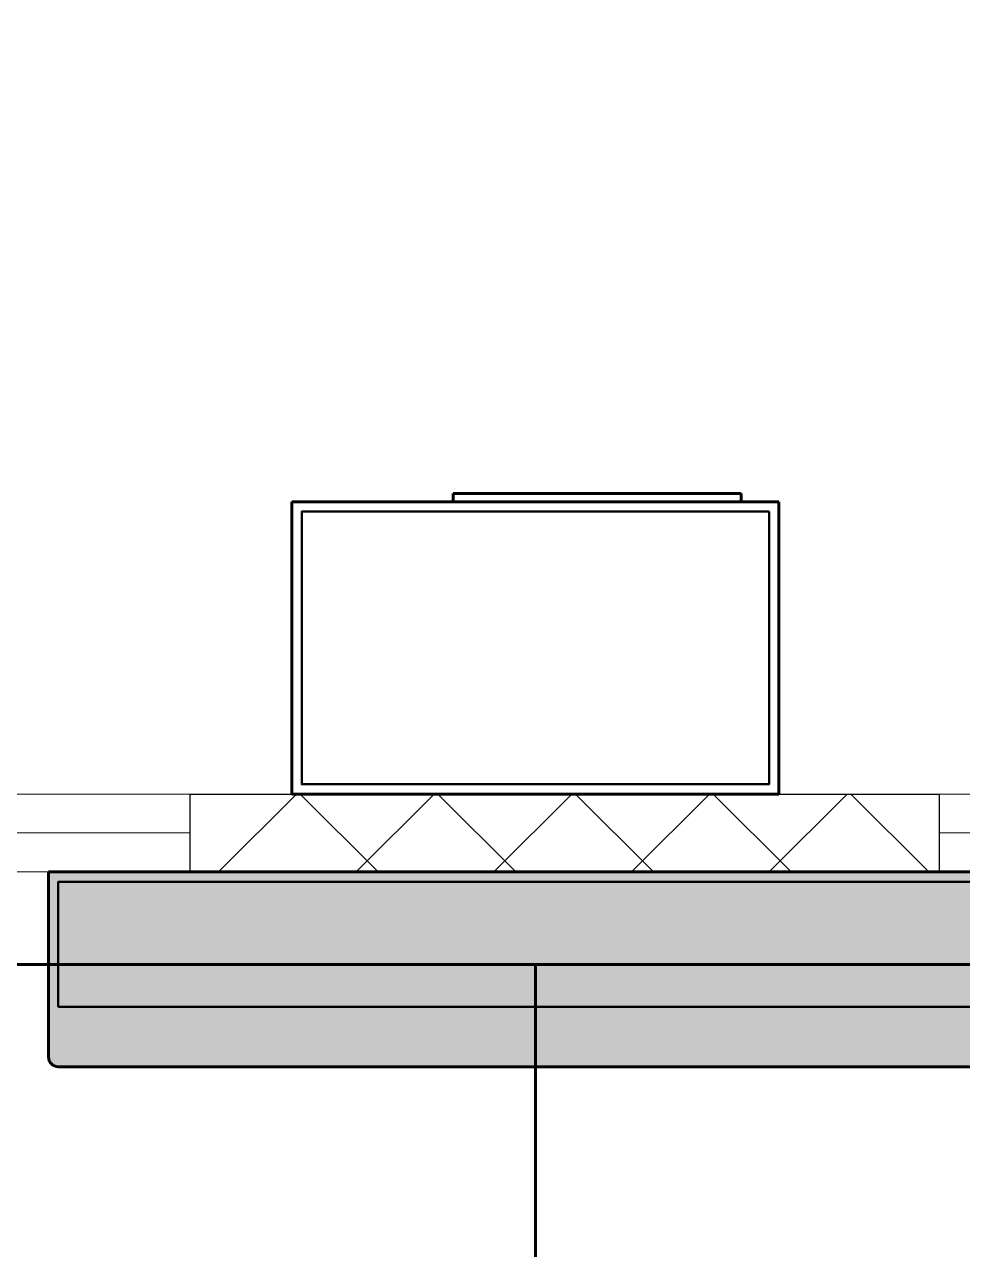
# Model space of a CAD drawing. Header units: millimetres. Extents: x 0 to 1680, y 0 to 594.
# Drawn here: x 551.92 to 571.19, y 519.82 to 544.98 of the extents above; entities that cross this region are included whole.
import ezdxf

# ---------------------------------------------------------------- set-up
doc = ezdxf.new("R2010")
doc.units = ezdxf.units.MM
for name, pattern in [('K5LT32792', [0]), ('K5LT32795', [0]), ('K5LT32796', [0]), ('K5LT_BASIC', [0]), ('K5LT_THIN_INCLUDED_TO_HATCHING', [0])]:
    doc.linetypes.add(name, pattern=pattern)
doc.layers.add('Системный слой', color=7, linetype='Continuous')

# ---------------------------------------------------------------- blocks, each defined once
blk = doc.blocks.new('U193')
at = {"layer": 'Системный слой', "color": 7, "linetype": 'K5LT32795', "lineweight": 13}
for p, q in [((555.908, 527.577), (557.508, 529.177)), ((559.186, 527.577), (557.586, 529.177)), ((558.736, 527.577), (560.336, 529.177)), ((562.015, 527.577), (560.415, 529.177)), ((561.565, 527.577), (563.165, 529.177)), ((564.843, 527.577), (563.243, 529.177)), ((564.393, 527.577), (565.993, 529.177)), ((567.672, 527.577), (566.072, 529.177)), ((567.221, 527.577), (568.821, 529.177)), ((570.5, 527.577), (568.9, 529.177))]:
    blk.add_line(p, q, dxfattribs=at)
blk = doc.blocks.new('U192')
at = {"layer": 'Системный слой', "color": 150, "linetype": 'K5LT_BASIC', "lineweight": 25, "true_color": 0x0080ff}
for p, q in [((555.318, 529.177), (570.718, 529.177)), ((570.718, 527.577), (555.318, 527.577))]:
    blk.add_line(p, q, dxfattribs=at)
at = {"layer": 'Системный слой'}
blk.add_blockref('U193', (0, 0), dxfattribs=at)
blk = doc.blocks.new('U256')
at = {"layer": 'Системный слой', "color": 5, "linetype": 'K5LT32792', "lineweight": 60, "true_color": 0x0000ff}
for p, q in [((592.418, 525.673), (562.418, 525.673)), ((562.418, 525.673), (562.418, 513.673)), ((592.418, 525.673), (592.418, 501.673)), ((562.418, 513.673), (575.418, 513.673)), ((580.418, 501.673), (580.418, 508.673)), ((592.418, 501.673), (580.418, 501.673))]:
    blk.add_line(p, q, dxfattribs=at)
blk.add_arc((575.418, 508.673), 5, 0, 90, dxfattribs=at)
blk = doc.blocks.new('U257')
at = {"layer": 'Системный слой', "color": 5, "linetype": 'K5LT32792', "lineweight": 60, "true_color": 0x0000ff}
for p, q in [((532.418, 525.673), (532.418, 501.673)), ((532.418, 525.673), (562.418, 525.673)), ((562.418, 525.673), (562.418, 513.673)), ((562.418, 513.673), (549.418, 513.673)), ((544.418, 501.673), (544.418, 508.673)), ((532.418, 501.673), (544.418, 501.673))]:
    blk.add_line(p, q, dxfattribs=at)
blk.add_arc((549.418, 508.673), 5, 90, 180, dxfattribs=at)
blk = doc.blocks.new('U263')
at = {"layer": 'Системный слой', "color": 5, "linetype": 'K5LT32792', "lineweight": 60, "true_color": 0x0000ff}
for p, q in [((557.418, 529.177), (557.418, 535.177)), ((557.418, 535.177), (567.418, 535.177)), ((567.418, 535.177), (567.418, 529.177)), ((567.418, 529.177), (557.418, 529.177))]:
    blk.add_line(p, q, dxfattribs=at)
blk = doc.blocks.new('U264')
at = {"layer": 'Системный слой', "color": 5, "linetype": 'K5LT32792', "lineweight": 60, "true_color": 0x0000ff}
for p, q in [((566.648, 535.347), (560.732, 535.347)), ((560.732, 535.347), (560.732, 535.177)), ((560.732, 535.177), (566.648, 535.177)), ((566.648, 535.177), (566.648, 535.347))]:
    blk.add_line(p, q, dxfattribs=at)
blk = doc.blocks.new('U262')
at = {"layer": 'Системный слой', "color": 5, "linetype": 'K5LT32796', "lineweight": 50, "true_color": 0x0000ff}
blk.add_lwpolyline([(567.218, 534.977), (567.218, 529.377), (557.618, 529.377), (557.618, 534.977)], close=True, dxfattribs=at)
at = {"layer": 'Системный слой'}
for name in ['U263', 'U264']:
    blk.add_blockref(name, (0, 0), dxfattribs=at)
blk = doc.blocks.new('U267')
at = {"layer": 'Системный слой', "color": 5, "linetype": 'K5LT32792', "lineweight": 60, "true_color": 0x0000ff}
for p, q in [((552.418, 523.777), (552.418, 527.577)), ((552.418, 527.577), (572.418, 527.577)), ((572.418, 527.577), (572.418, 523.777)), ((572.218, 523.577), (552.618, 523.577))]:
    blk.add_line(p, q, dxfattribs=at)
for centre, start, end in [((552.618, 523.777), 180, 270), ((572.218, 523.777), 270, 0)]:
    blk.add_arc(centre, 0.2, start, end, dxfattribs=at)
blk = doc.blocks.new('U266')
at = {"layer": 'Системный слой', "true_color": 0xffffff}
h = blk.add_hatch(color=7, dxfattribs=at)
h.paths.add_polyline_path([(552.618, 524.809), (572.218, 524.809), (572.218, 527.377), (552.618, 527.377)])
h.paths.add_polyline_path([(552.618, 523.577), (572.218, 523.577), (572.296, 523.593), (572.362, 523.638), (572.405, 523.705), (572.418, 523.777), (572.418, 527.577), (552.418, 527.577), (552.418, 523.777), (552.434, 523.699), (552.479, 523.634), (552.546, 523.591)])
h.paths.add_polyline_path([(572.218, 524.809), (552.618, 524.809), (552.618, 527.377), (572.218, 527.377)])
at = {"layer": 'Системный слой', "color": 5, "linetype": 'K5LT32796', "lineweight": 50, "true_color": 0x0000ff}
blk.add_lwpolyline([(572.218, 527.377), (572.218, 524.809), (552.618, 524.809), (552.618, 527.377)], close=True, dxfattribs=at)
at = {"layer": 'Системный слой'}
blk.add_blockref('U267', (0, 0), dxfattribs=at)
blk = doc.blocks.new('U1065')
at = {"layer": 'Системный слой', "color": 5, "linetype": 'K5LT32792', "lineweight": 60, "true_color": 0x0000ff}
for p, q in [((557.418, 529.177), (557.418, 535.177)), ((557.418, 535.177), (567.418, 535.177)), ((567.418, 535.177), (567.418, 529.177)), ((567.418, 529.177), (557.418, 529.177))]:
    blk.add_line(p, q, dxfattribs=at)
blk = doc.blocks.new('U1066')
at = {"layer": 'Системный слой', "color": 5, "linetype": 'K5LT32792', "lineweight": 60, "true_color": 0x0000ff}
for p, q in [((566.648, 535.347), (560.732, 535.347)), ((560.732, 535.347), (560.732, 535.177)), ((560.732, 535.177), (566.648, 535.177)), ((566.648, 535.177), (566.648, 535.347))]:
    blk.add_line(p, q, dxfattribs=at)
blk = doc.blocks.new('U1064')
at = {"layer": 'Системный слой', "color": 5, "linetype": 'K5LT32796', "lineweight": 50, "true_color": 0x0000ff}
blk.add_lwpolyline([(567.218, 534.977), (567.218, 529.377), (557.618, 529.377), (557.618, 534.977)], close=True, dxfattribs=at)
at = {"layer": 'Системный слой'}
for name in ['U1065', 'U1066']:
    blk.add_blockref(name, (0, 0), dxfattribs=at)
blk = doc.blocks.new('U1674')
at = {"layer": 'Системный слой', "color": 7, "linetype": 'K5LT_THIN_INCLUDED_TO_HATCHING', "lineweight": 13}
for p, q in [((534.318, 529.177), (555.318, 529.177)), ((534.318, 528.377), (555.318, 528.377)), ((555.318, 527.577), (534.318, 527.577))]:
    blk.add_line(p, q, dxfattribs=at)
at = {"layer": 'Системный слой', "color": 150, "linetype": 'K5LT_BASIC', "lineweight": 25, "true_color": 0x0080ff}
for p, q in [((534.318, 527.577), (534.318, 529.177)), ((555.318, 529.177), (555.318, 527.577))]:
    blk.add_line(p, q, dxfattribs=at)
blk = doc.blocks.new('U1675')
at = {"layer": 'Системный слой', "color": 7, "linetype": 'K5LT_THIN_INCLUDED_TO_HATCHING', "lineweight": 13}
for p, q in [((570.718, 529.177), (591.718, 529.177)), ((570.718, 528.377), (591.718, 528.377)), ((591.718, 527.577), (570.718, 527.577))]:
    blk.add_line(p, q, dxfattribs=at)
at = {"layer": 'Системный слой', "color": 150, "linetype": 'K5LT_BASIC', "lineweight": 25, "true_color": 0x0080ff}
for p, q in [((570.718, 527.577), (570.718, 529.177)), ((591.718, 529.177), (591.718, 527.577))]:
    blk.add_line(p, q, dxfattribs=at)
blk = doc.blocks.new('U1688')
at = {"layer": 'Системный слой', "color": 7, "linetype": 'K5LT_THIN_INCLUDED_TO_HATCHING', "lineweight": 13}
for p, q in [((534.318, 529.177), (555.318, 529.177)), ((534.318, 528.377), (555.318, 528.377)), ((555.318, 527.577), (534.318, 527.577))]:
    blk.add_line(p, q, dxfattribs=at)
at = {"layer": 'Системный слой', "color": 150, "linetype": 'K5LT_BASIC', "lineweight": 25, "true_color": 0x0080ff}
for p, q in [((534.318, 527.577), (534.318, 529.177)), ((555.318, 529.177), (555.318, 527.577))]:
    blk.add_line(p, q, dxfattribs=at)
blk = doc.blocks.new('U1689')
at = {"layer": 'Системный слой', "color": 7, "linetype": 'K5LT_THIN_INCLUDED_TO_HATCHING', "lineweight": 13}
for p, q in [((570.718, 529.177), (591.718, 529.177)), ((570.718, 528.377), (591.718, 528.377)), ((591.718, 527.577), (570.718, 527.577))]:
    blk.add_line(p, q, dxfattribs=at)
at = {"layer": 'Системный слой', "color": 150, "linetype": 'K5LT_BASIC', "lineweight": 25, "true_color": 0x0080ff}
for p, q in [((570.718, 527.577), (570.718, 529.177)), ((591.718, 529.177), (591.718, 527.577))]:
    blk.add_line(p, q, dxfattribs=at)

msp = doc.modelspace()

# ---------------------------------------------------------------- block references
at = {"layer": 'Системный слой'}
for name in ['U262', 'U1064', 'U192', 'U1674', 'U1688', 'U1675', 'U1689', 'U266', 'U257', 'U256']:
    msp.add_blockref(name, (0, 0), dxfattribs=at)

doc.saveas('drawing.dxf')
